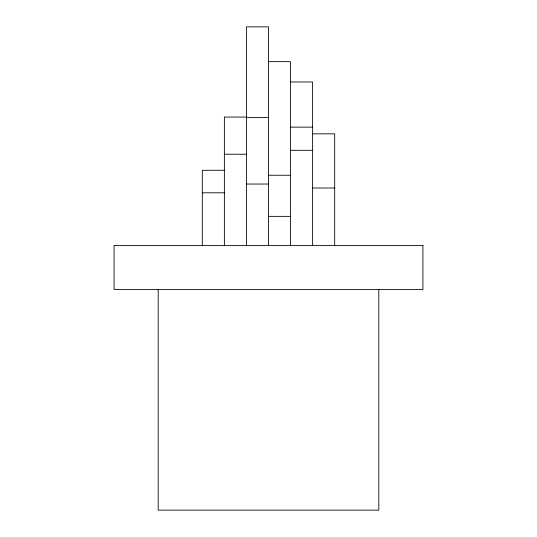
<?xml version="1.0" encoding="UTF-8"?>
<svg xmlns="http://www.w3.org/2000/svg" width="537" height="537" viewBox="0 0 537 537"><rect width="100%" height="100%" fill="white"/><g stroke="black" fill="none" stroke-linecap="round" stroke-linejoin="round"><path stroke-width="0.81" d="M268.5 61.648L290.564 61.648L290.564 245.597M290.564 81.973L312.621 81.973L312.621 245.631M246.436 117.073L224.379 117.073L224.379 245.832M246.436 117.509L268.5 117.509M290.564 127.141L312.621 127.141M312.621 133.834L334.685 133.834L334.685 245.758M290.564 150.306L312.621 150.306M224.379 154.24L246.436 154.24M224.379 170.276L202.315 170.276L202.315 245.912M268.5 175.23L290.564 175.23M246.436 184.037L268.5 184.037M312.621 188.017L334.685 188.017M202.315 192.796L224.379 192.796M268.5 216.357L290.564 216.357M378.807 289.537L378.807 510.15L158.193 510.15L158.193 289.537M268.5 245.597L268.5 26.85L246.436 26.85L246.436 245.765M422.928 245.416L114.072 245.416L114.072 289.537L422.928 289.537L422.928 245.416"/></g></svg>
